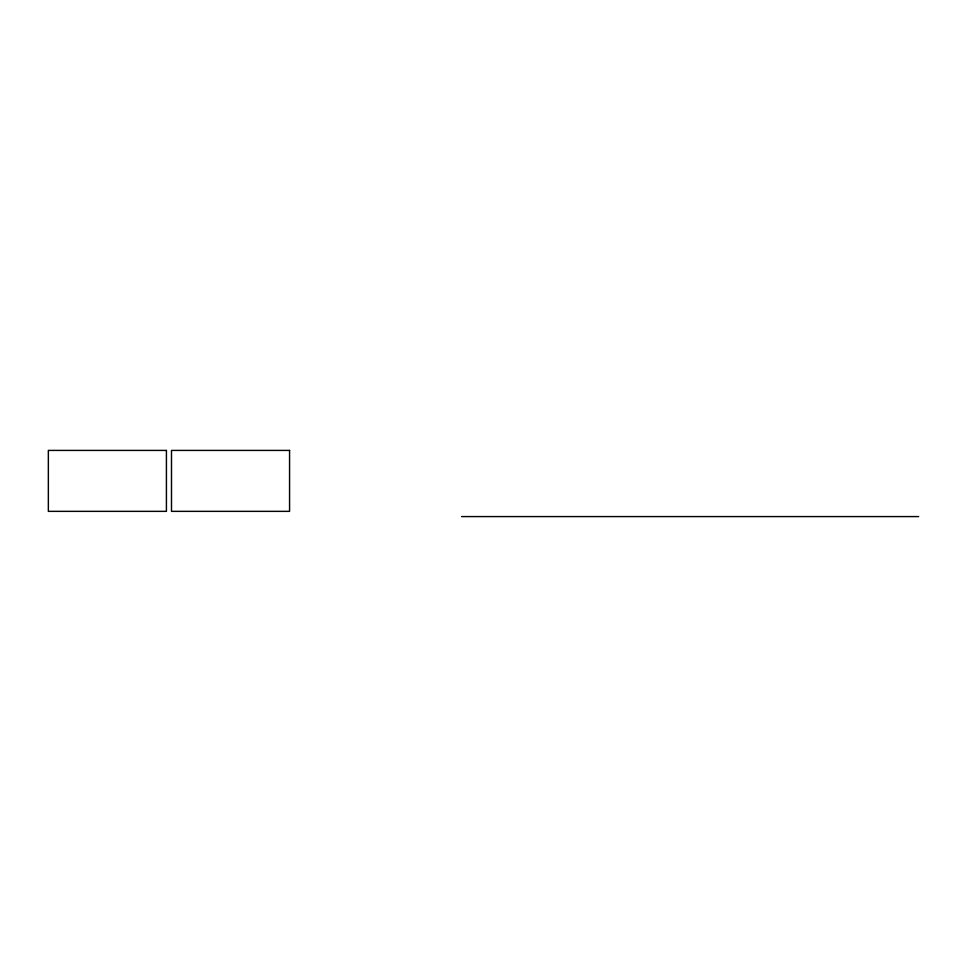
<?xml version="1.0" encoding="UTF-8"?>
<svg xmlns="http://www.w3.org/2000/svg" width="967" height="967" viewBox="0 0 967 967"><rect width="100%" height="100%" fill="white"/><g stroke="black" fill="none" stroke-linecap="round" stroke-linejoin="round"><path stroke-width="1.45" d="M461.61 516.583L918.65 516.583M166.421 450.417L48.35 450.417L48.35 511.35L166.421 511.35L166.421 450.417M289.568 450.417L171.497 450.417L171.497 511.35L289.568 511.35L289.568 450.417"/></g></svg>
